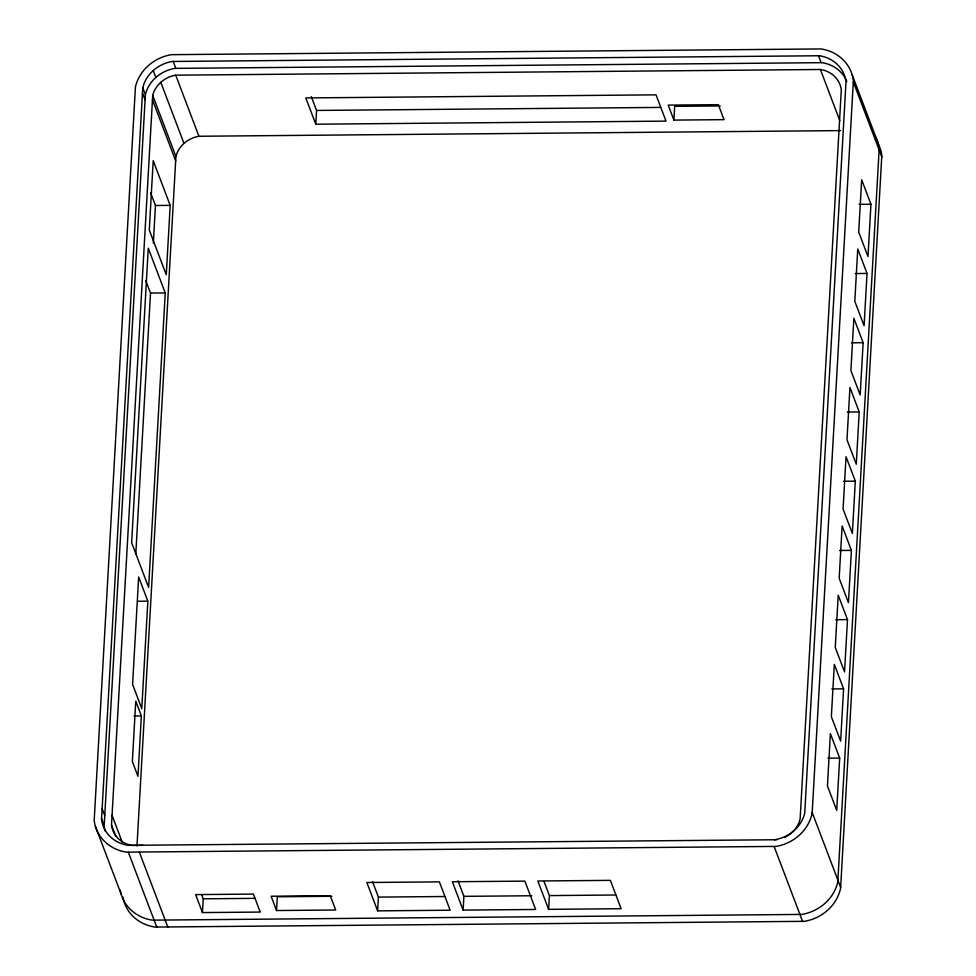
<?xml version="1.0" encoding="UTF-8"?>
<svg xmlns="http://www.w3.org/2000/svg" width="976" height="976" viewBox="0 0 976 976"><rect width="100%" height="100%" fill="white"/><g stroke="black" fill="none" stroke-linecap="round" stroke-linejoin="round"><path stroke-width="1.46" d="M776.896 839.738L128.161 845.338A34.721 31.622 -20.8 0 1 101.528 819.328L142.764 87.669L144.216 83.155A34.721 31.622 -20.8 0 1 172.252 61.464L819.376 55.754A34.721 31.622 -20.8 0 1 846.009 81.752L804.724 813.118A34.721 31.622 -20.8 0 1 775.127 839.616L774.212 839.702M105.176 831.027A34.721 31.622 -20.8 0 1 104.164 826.245L145.387 94.574L146.839 90.073A34.721 31.622 -20.8 0 1 174.887 68.381L821.999 62.671A34.721 31.622 -20.8 0 1 846.826 81.581M115.827 836.395L111.508 825.025L152.707 95.355L153.732 92.195A27.243 24.803 -20.8 0 1 175.729 75.176L820.389 69.491A27.243 24.803 -20.8 0 1 841.288 89.89L800.125 818.949A27.243 24.803 -20.8 0 1 791.853 832.601M135.774 554.161L150.511 293.056L145.729 280.478M153.317 243.207L155.452 205.497L150.67 192.919M141.374 715.92L137.958 776.286L132.358 761.536L135.762 701.171L141.374 715.92L134.005 715.981M147.852 601.179L141.776 708.637L132.59 684.444L138.653 576.987L147.852 601.179L137.531 601.277M165.249 292.922L148.62 587.418L131.638 542.705L148.267 248.209L165.249 292.922L150.511 293.056M170.19 205.363L166.274 274.756L149.291 230.043L153.208 160.65L170.19 205.363L155.452 205.497M136.982 845.985L175.912 156.441L176.937 153.281A27.243 24.803 -20.8 0 1 198.933 136.262M202.459 912.572L195.627 894.602L253.406 894.089L260.238 912.072L202.459 912.572L203.228 898.811L201.654 894.663M315.785 124.208L305.805 97.929L656.031 94.843L666.01 121.122L315.785 124.208L316.566 110.447L311.307 96.612M276.55 910.535L271.121 896.236L330.266 895.724L335.695 910.01L276.55 910.535L277.318 896.773L331.925 896.285M377.627 910.864L366.854 882.511L439.383 881.877L450.143 910.218L377.627 910.864L378.407 897.103L372.478 881.511M463.124 910.108L452.352 881.755L524.868 881.121L535.641 909.473L463.124 910.108L463.893 896.346L457.976 880.755M548.61 909.351L537.837 880.999L610.366 880.364L621.139 908.717L548.61 909.351L549.39 895.59L544.01 881.413M673.904 120.097L668.206 105.115L718.324 104.676L724.021 119.658L673.904 120.097L674.672 106.335L720.239 105.933M812.203 812.52L853.366 80.544A42.212 38.442 -20.8 0 0 820.999 48.934L171.41 54.668A42.212 38.442 -20.8 0 0 135.432 86.888L94.184 820.548A42.212 38.442 -20.8 0 0 126.551 852.146L775.969 846.412A42.212 38.442 -20.8 0 0 811.947 814.204L812.203 812.52L840.653 887.44L840.397 889.112A42.212 38.442 -20.8 0 1 804.431 921.332L155.001 927.066A42.212 38.442 -20.8 0 1 122.854 896.932M839.677 758.084L836.725 810.385L827.441 785.948L830.393 733.647L839.677 758.084L827.892 758.181M843.593 688.849L840.641 741.15L831.357 716.713L834.309 664.412L843.593 688.849L831.796 688.946M847.497 619.614L844.545 671.915L835.261 647.491L838.213 595.177L847.497 619.614L835.7 619.723M851.401 550.379L848.449 602.692L839.177 578.256L842.129 525.954L851.401 550.379L839.616 550.488M855.318 481.156L852.365 533.457L843.081 509.021L846.033 456.719L855.318 481.156L843.52 481.253M859.222 411.921L856.269 464.222L846.985 439.786L849.937 387.484L859.222 411.921L847.436 412.018M863.138 342.686L860.173 394.987L850.901 370.551L853.854 318.249L863.138 342.686L851.34 342.796M867.042 273.451L864.089 325.752L854.805 301.328L857.758 249.026L867.042 273.451L855.244 273.561M870.946 204.228L867.993 256.529L858.709 232.093L861.662 179.791L870.946 204.228L859.161 204.326M840.653 887.44L881.816 155.452A42.212 38.442 -20.8 0 0 876.96 141.52M316.566 110.447L660.703 107.409M840.543 130.601L198.933 136.262L175.729 75.176M142.777 845.338L132.407 845.436A27.243 24.803 -20.8 0 1 111.508 825.025M378.407 897.103L444.885 896.517M463.893 896.346L531.883 895.748M549.39 895.59L615.868 895.004M203.228 898.811L254.931 898.359M852.133 74.725L877.961 142.728M853.427 82.228L881.889 157.136M818.486 55.681L821.109 62.598M820.389 69.491L839.811 120.621M774.163 846.582L802.614 921.49M173.167 61.39L175.79 68.296M160.784 82.313L183.988 143.399M153.208 70.565L155.831 77.482M152.707 95.355L175.912 156.441M152.463 99.747L175.668 160.833M142.764 87.669L145.387 94.574M142.459 92.903L145.095 99.808M139.373 852.194L167.835 927.102M128.344 852.292L156.794 927.2M112.057 815.35L122.317 842.337M102.065 808.494L104.688 815.411M101.504 818.486L104.127 825.403M95.404 826.367L121.244 894.358M120.219 890.014A42.212 38.442 -20.8 0 0 152.378 920.148L801.796 914.414A42.212 38.442 -20.8 0 0 837.774 882.206L879.193 148.547A42.212 38.442 -20.8 0 0 875.777 137.201M790.792 833.504A27.243 24.803 -20.8 0 1 784.899 837.225"/></g></svg>
